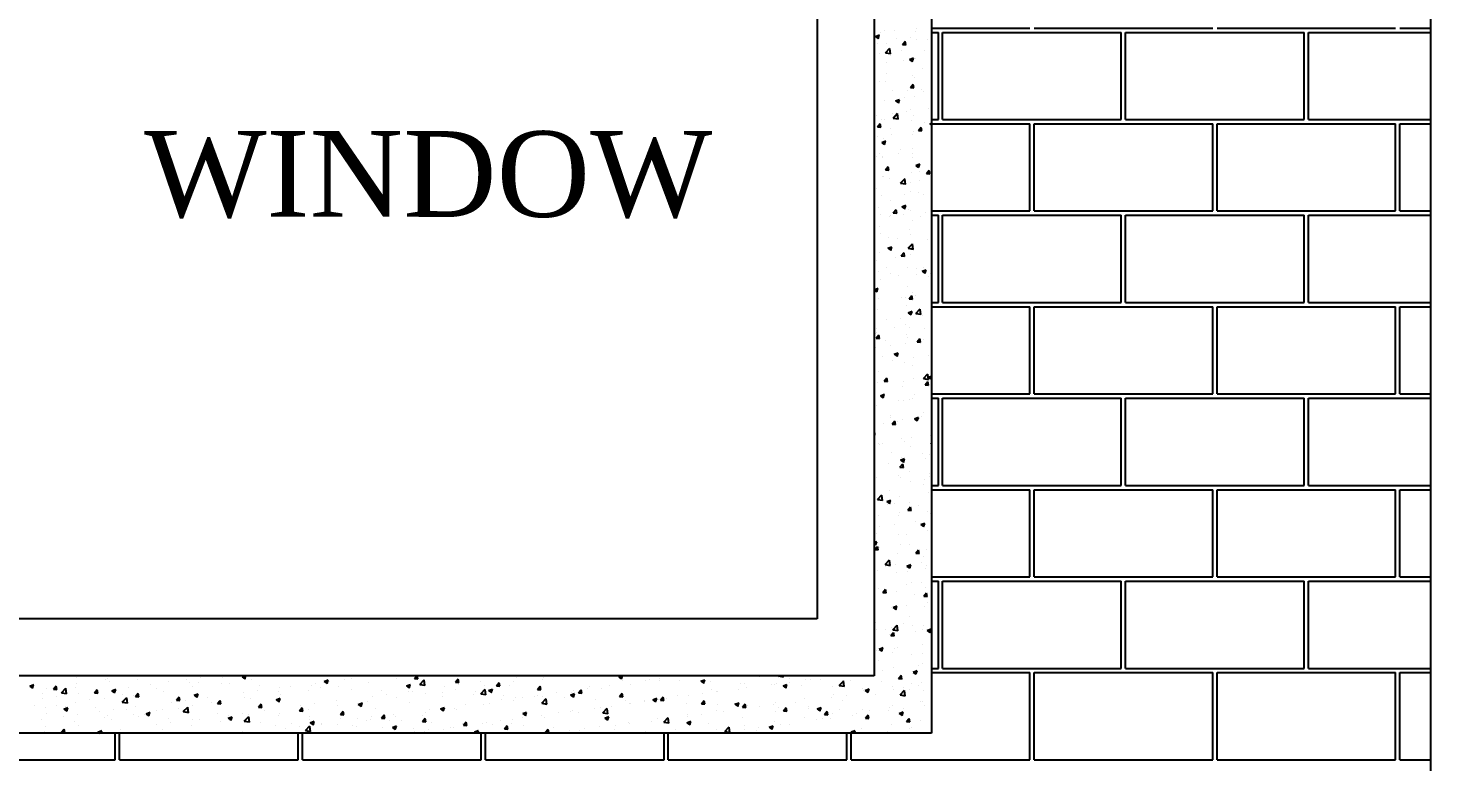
# Model space of a CAD drawing. Header units: metres. Extents: x 605 to 716, y 216 to 296.
# Drawn here: x 621.164 to 624.614, y 219.401 to 221.205 of the extents above; entities that cross this region are included whole.
import ezdxf

# ---------------------------------------------------------------- set-up
doc = ezdxf.new("R2010")
doc.units = ezdxf.units.M
doc.layers.add('1', color=1, linetype='Continuous')
doc.styles.add('ROMANTIC', font='romantic.ttf', dxfattribs={"width": 0.8})

# ---------------------------------------------------------------- blocks, each defined once
blk = doc.blocks.new('A$C1A3C141D')
at = {"color": 0}
for p, q in [((308.09, -365.14), (308.09, -129.52)), ((240.31, -173.11), (240.31, -298.39)), ((247.27, -173.11), (247.27, -305.35)), ((233.35, -180.07), (233.35, -291.43)), ((233.35, -291.43), (135.91, -291.43)), ((240.31, -298.39), (128.95, -298.39)), ((247.27, -305.35), (121.99, -305.35))]:
    blk.add_line(p, q, dxfattribs=at)
at = {"color": 2}
for p, q in [((240.44, -220.53), (240.93, -220.34)), ((241.07, -220.09), (241.07, -220.09)), ((241.58, -219.81), (241.58, -219.81)), ((242.82, -219.86), (242.82, -219.86)), ((245.29, -219.97), (245.29, -219.97)), ((245.45, -219.51), (245.45, -219.51)), ((240.44, -220.53), (240.79, -220.76)), ((240.66, -221.36), (240.66, -221.36)), ((240.78, -220.8), (240.92, -220.38)), ((241.67, -222.53), (242.21, -221.96)), ((241.85, -221.37), (241.85, -221.37)), ((242.29, -222.65), (242.21, -221.99)), ((243.04, -220.75), (243.04, -220.75)), ((243.76, -221.5), (244.1, -221.1)), ((243.76, -221.5), (244.18, -221.53)), ((244.17, -221.57), (244.09, -221.13)), ((244.72, -220.66), (244.72, -220.66)), ((245.43, -220.88), (245.43, -220.88)), ((246.76, -220.91), (246.76, -220.91)), ((240.99, -222.6), (240.99, -222.6)), ((241.67, -222.53), (242.29, -222.62)), ((241.77, -223.68), (241.77, -223.68)), ((242.33, -222.89), (242.33, -222.89)), ((243.62, -222.26), (243.62, -222.26)), ((243.91, -223.51), (243.91, -223.51)), ((244.6, -223.33), (245.08, -223.15)), ((244.6, -223.33), (244.94, -223.57)), ((244.94, -223.6), (245.08, -223.18)), ((245.34, -223.19), (245.34, -223.19)), ((246.39, -222.19), (246.39, -222.19)), ((241.79, -225), (241.79, -225)), ((244.99, -225.32), (244.99, -225.32)), ((246.19, -224.42), (246.19, -224.42)), ((240.93, -226.02), (240.93, -226.02)), ((241.69, -226), (241.69, -226)), ((242.55, -227.06), (242.55, -227.06)), ((244.36, -227.17), (244.36, -227.17)), ((244.73, -226.73), (245.06, -226.33)), ((244.73, -226.73), (245.14, -226.77)), ((245.14, -226.8), (245.06, -226.37)), ((245.26, -225.51), (245.26, -225.51)), ((246.1, -226.94), (246.1, -226.94)), ((241.6, -228.32), (241.6, -228.32)), ((242.9, -228.38), (243.39, -228.19)), ((242.9, -228.38), (243.25, -228.61)), ((243.24, -228.65), (243.38, -228.23)), ((244.02, -228), (244.02, -228)), ((245.17, -227.83), (245.17, -227.83)), ((246.27, -227.22), (246.27, -227.22)), ((240.64, -230.17), (240.64, -230.17)), ((242.52, -229.91), (242.52, -229.91)), ((242.6, -230.46), (243.14, -229.89)), ((242.6, -230.46), (243.21, -230.55)), ((243.21, -230.58), (243.13, -229.92)), ((244.27, -229.68), (244.27, -229.68)), ((244.7, -229.48), (244.7, -229.48)), ((245.09, -230.14), (245.09, -230.14)), ((246.9, -229.34), (246.9, -229.34)), ((240.7, -231.53), (241.04, -231.13)), ((240.7, -231.53), (241.12, -231.57)), ((241.11, -231.6), (241.03, -231.16)), ((241.17, -230.6), (241.17, -230.6)), ((241.52, -230.63), (241.52, -230.63)), ((242.31, -231.7), (242.31, -231.7)), ((244.88, -230.76), (244.88, -230.76)), ((245.07, -232.08), (245.07, -232.08)), ((245.69, -231.97), (246.03, -231.57)), ((245.69, -231.97), (246.11, -232)), ((246.1, -232.04), (246.02, -231.6)), ((246.37, -231), (246.37, -231)), ((247.06, -231.18), (247.27, -231.1)), ((247.06, -231.18), (247.27, -231.32)), ((240.69, -232.66), (240.69, -232.66)), ((241.21, -233.43), (241.7, -233.24)), ((241.21, -233.43), (241.56, -233.66)), ((241.43, -232.95), (241.43, -232.95)), ((241.55, -233.69), (241.69, -233.27)), ((242.44, -232.43), (242.44, -232.43)), ((245.01, -232.46), (245.01, -232.46)), ((240.6, -235.17), (240.6, -235.17)), ((240.91, -234.83), (240.91, -234.83)), ((241.28, -235.09), (241.28, -235.09)), ((241.35, -235.27), (241.35, -235.27)), ((243.24, -234.83), (243.24, -234.83)), ((243.53, -234.32), (243.53, -234.32)), ((244.92, -234.78), (244.92, -234.78)), ((244.97, -234.14), (244.97, -234.14)), ((245, -235.25), (245, -235.25)), ((247.24, -234.47), (247.24, -234.47)), ((241.67, -236.77), (242, -236.37)), ((241.67, -236.77), (242.08, -236.8)), ((242.08, -236.84), (242, -236.4)), ((244.84, -237.09), (244.84, -237.09)), ((245.36, -236.23), (245.85, -236.04)), ((245.36, -236.23), (245.71, -236.46)), ((245.7, -236.5), (245.84, -236.08)), ((245.81, -236.99), (245.81, -236.99)), ((246.66, -237.2), (247, -236.8)), ((246.66, -237.2), (247.08, -237.24)), ((247.07, -237.27), (246.99, -236.84)), ((240.62, -238.99), (240.62, -238.99)), ((241.26, -237.58), (241.26, -237.58)), ((241.41, -237.57), (241.41, -237.57)), ((242.14, -237.85), (242.14, -237.85)), ((243.52, -238.39), (244.06, -237.83)), ((243.52, -238.39), (244.14, -238.49)), ((244.13, -238.51), (244.05, -237.85)), ((244.68, -238.29), (244.68, -238.29)), ((245.86, -238.01), (245.86, -238.01)), ((241.18, -239.9), (241.18, -239.9)), ((242.29, -240.51), (242.29, -240.51)), ((243.97, -239.74), (243.97, -239.74)), ((244.75, -239.41), (244.75, -239.41)), ((245.72, -239.51), (245.72, -239.51)), ((246.35, -239.82), (246.35, -239.82)), ((240.79, -241.41), (240.79, -241.41)), ((241.09, -242.22), (241.09, -242.22)), ((242.14, -242.48), (242.14, -242.48)), ((242.26, -242.34), (242.26, -242.34)), ((242.63, -242), (242.97, -241.6)), ((242.63, -242), (243.05, -242.04)), ((243.04, -242.07), (242.96, -241.63)), ((243.67, -241.28), (244.16, -241.09)), ((243.67, -241.28), (244.02, -241.51)), ((243.89, -242.25), (243.89, -242.25)), ((244.01, -241.54), (244.15, -241.12)), ((244.5, -241.57), (244.5, -241.57)), ((244.67, -241.73), (244.67, -241.73)), ((245.97, -242.5), (245.97, -242.5)), ((246.52, -241.91), (246.52, -241.91)), ((240.89, -243.65), (240.89, -243.65)), ((244.58, -244.05), (244.58, -244.05)), ((244.95, -242.95), (244.95, -242.95)), ((240.31, -245.23), (240.31, -245.23)), ((241.01, -244.54), (241.01, -244.54)), ((242.05, -245), (242.05, -245)), ((243.12, -245.1), (243.12, -245.1)), ((244.44, -246.32), (244.98, -245.76)), ((244.69, -244.65), (244.69, -244.65)), ((245.05, -246.45), (244.98, -245.78)), ((246.83, -245.26), (246.83, -245.26)), ((240.92, -246.85), (240.92, -246.85)), ((241.98, -246.32), (242.46, -246.14)), ((241.98, -246.32), (242.32, -246.56)), ((242.32, -246.59), (242.46, -246.17)), ((242.86, -247.4), (242.86, -247.4)), ((243.6, -247.24), (243.93, -246.84)), ((243.6, -247.24), (244.01, -247.27)), ((244.01, -247.31), (243.93, -246.87)), ((244.44, -246.32), (245.06, -246.42)), ((244.5, -246.36), (244.5, -246.36)), ((244.66, -247.1), (244.66, -247.1)), ((247.26, -246.82), (247.26, -246.82)), ((240.6, -247.8), (240.6, -247.8)), ((240.84, -249.17), (240.84, -249.17)), ((241.76, -248.66), (241.76, -248.66)), ((242.27, -249.33), (242.27, -249.33)), ((244.41, -248.68), (244.41, -248.68)), ((245.48, -248.82), (245.48, -248.82)), ((246.13, -249.12), (246.62, -248.94)), ((246.13, -249.12), (246.48, -249.36)), ((246.33, -248.63), (246.33, -248.63)), ((246.47, -249.39), (246.61, -248.97)), ((247.17, -249.33), (247.17, -249.33)), ((241.03, -250.14), (241.03, -250.14)), ((243.23, -249.6), (243.23, -249.6)), ((244.33, -251), (244.33, -251)), ((245.42, -249.56), (245.42, -249.56)), ((246.95, -249.75), (246.95, -249.75)), ((240.31, -251.36), (240.77, -251.18)), ((240.31, -251.39), (240.63, -251.6)), ((240.38, -252.2), (240.38, -252.2)), ((240.62, -251.64), (240.76, -251.22)), ((240.75, -251.49), (240.75, -251.49)), ((240.87, -252.46), (240.87, -252.46)), ((243.59, -252.31), (243.59, -252.31)), ((244.09, -252.36), (244.09, -252.36)), ((244.56, -252.47), (244.9, -252.07)), ((244.56, -252.47), (244.98, -252.51)), ((244.97, -252.54), (244.89, -252.11)), ((244.93, -251.76), (244.93, -251.76)), ((245.34, -252.08), (245.34, -252.08)), ((240.67, -253.8), (240.67, -253.8)), ((244.24, -253.31), (244.24, -253.31)), ((244.44, -254.17), (244.92, -253.98)), ((244.44, -254.17), (244.78, -254.41)), ((244.78, -254.44), (244.92, -254.02)), ((245.36, -254.25), (245.91, -253.69)), ((245.36, -254.25), (245.98, -254.35)), ((245.98, -254.38), (245.9, -253.72)), ((246.14, -254.48), (246.14, -254.48)), ((240.59, -256.12), (240.59, -256.12)), ((241.76, -255.05), (241.76, -255.05)), ((242.74, -255.91), (242.74, -255.91)), ((243.5, -254.82), (243.5, -254.82)), ((244.16, -255.63), (244.16, -255.63)), ((244.64, -255.92), (244.64, -255.92)), ((246.45, -256.07), (246.45, -256.07)), ((240.49, -256.69), (240.49, -256.69)), ((240.54, -257.27), (240.87, -256.87)), ((240.54, -257.27), (240.95, -257.31)), ((240.58, -256.61), (240.58, -256.61)), ((240.95, -257.34), (240.87, -256.9)), ((241.67, -257.57), (241.67, -257.57)), ((244.21, -256.85), (244.21, -256.85)), ((244.31, -257.22), (244.31, -257.22)), ((245.53, -257.71), (245.87, -257.31)), ((245.53, -257.71), (245.95, -257.74)), ((245.94, -257.78), (245.86, -257.34)), ((246.31, -257.44), (246.31, -257.44)), ((240.5, -258.44), (240.5, -258.44)), ((241.35, -259.45), (241.35, -259.45)), ((242.25, -258.14), (242.25, -258.14)), ((242.74, -259.22), (243.23, -259.03)), ((242.74, -259.22), (243.09, -259.45)), ((243.08, -259.49), (243.23, -259.07)), ((244.07, -257.95), (244.07, -257.95)), ((245.07, -259.61), (245.07, -259.61)), ((246.87, -259.39), (246.87, -259.39)), ((240.42, -260.75), (240.42, -260.75)), ((240.85, -261.27), (240.85, -261.27)), ((242.48, -259.97), (242.48, -259.97)), ((243.99, -260.26), (243.99, -260.26)), ((244.91, -260.58), (244.91, -260.58)), ((240.65, -262.71), (240.65, -262.71)), ((241.5, -262.5), (241.84, -262.1)), ((241.5, -262.5), (241.92, -262.54)), ((241.91, -262.58), (241.83, -262.14)), ((243.91, -262.58), (243.91, -262.58)), ((245.04, -262.13), (245.04, -262.13)), ((246.29, -262.19), (246.83, -261.62)), ((246.29, -262.19), (246.91, -262.28)), ((246.5, -262.94), (246.83, -262.54)), ((246.5, -262.94), (246.91, -262.98)), ((246.79, -261.9), (246.79, -261.9)), ((246.9, -262.31), (246.82, -261.65)), ((246.91, -263.01), (246.83, -262.58)), ((246.9, -262.02), (247.27, -261.88)), ((246.9, -262.02), (247.24, -262.25)), ((247.24, -262.29), (247.27, -262.21)), ((240.33, -263.07), (240.33, -263.07)), ((241.05, -264.27), (241.54, -264.08)), ((241.05, -264.27), (241.4, -264.5)), ((241.39, -264.53), (241.53, -264.11)), ((241.47, -263.94), (241.47, -263.94)), ((243.71, -263.16), (243.71, -263.16)), ((244.62, -264.73), (244.62, -264.73)), ((244.95, -264.65), (244.95, -264.65)), ((245.18, -264.1), (245.18, -264.1)), ((240.56, -265.43), (240.56, -265.43)), ((243.21, -264.88), (243.21, -264.88)), ((243.82, -264.9), (243.82, -264.9)), ((246.29, -266.26), (246.29, -266.26)), ((241.38, -267.62), (241.38, -267.62)), ((242.23, -266.95), (242.23, -266.95)), ((242.33, -266.7), (242.33, -266.7)), ((242.47, -267.74), (242.81, -267.34)), ((242.47, -267.74), (242.89, -267.78)), ((242.88, -267.81), (242.8, -267.37)), ((243.12, -267.39), (243.12, -267.39)), ((243.74, -267.21), (243.74, -267.21)), ((245.2, -267.07), (245.69, -266.88)), ((245.2, -267.07), (245.55, -267.3)), ((245.55, -267.34), (245.69, -266.92)), ((245.76, -267.05), (245.76, -267.05)), ((246.04, -266.86), (246.04, -266.86)), ((247.25, -266.77), (247.25, -266.77)), ((240.31, -268.42), (240.32, -268.4)), ((240.31, -269.05), (240.4, -269.06)), ((240.39, -269.09), (240.32, -268.43)), ((243.65, -269.53), (243.65, -269.53)), ((243.93, -269.79), (243.93, -269.79)), ((244.89, -269.39), (244.89, -269.39)), ((247.17, -269.09), (247.17, -269.09)), ((240.83, -270.09), (240.83, -270.09)), ((240.97, -270.26), (240.97, -270.26)), ((241.29, -270.14), (241.29, -270.14)), ((242.44, -271.19), (242.44, -271.19)), ((244.69, -270.42), (244.69, -270.42)), ((246.16, -271.35), (246.16, -271.35)), ((247.08, -271.4), (247.08, -271.4)), ((247.21, -270.12), (247.27, -270.06)), ((247.21, -270.12), (247.27, -270.13)), ((242.1, -272.54), (242.1, -272.54)), ((243.44, -272.97), (243.77, -272.57)), ((243.44, -272.97), (243.85, -273.01)), ((243.51, -272.11), (244, -271.93)), ((243.51, -272.11), (243.86, -272.35)), ((243.57, -271.85), (243.57, -271.85)), ((243.85, -273.05), (243.77, -272.61)), ((243.85, -272.38), (243.99, -271.96)), ((246.49, -271.96), (246.49, -271.96)), ((240.54, -274.24), (240.54, -274.24)), ((243.3, -273.95), (243.3, -273.95)), ((243.48, -274.17), (243.48, -274.17)), ((244.6, -273.54), (244.6, -273.54)), ((244.66, -274.7), (244.66, -274.7)), ((246.4, -274.47), (246.4, -274.47)), ((247, -273.72), (247, -273.72)), ((247.02, -274.11), (247.02, -274.11)), ((240.7, -276.9), (241.25, -276.33)), ((241.32, -277.02), (241.24, -276.36)), ((242.21, -275.77), (242.21, -275.77)), ((243.4, -276.48), (243.4, -276.48)), ((246.27, -275.07), (246.27, -275.07)), ((246.91, -276.04), (246.91, -276.04)), ((240.7, -276.9), (241.32, -276.99)), ((241.82, -277.16), (242.31, -276.97)), ((241.82, -277.16), (242.16, -277.4)), ((241.95, -277.51), (241.95, -277.51)), ((242.16, -277.43), (242.3, -277.01)), ((242.83, -277.45), (242.83, -277.45)), ((244.4, -278.21), (244.74, -277.81)), ((244.4, -278.21), (244.82, -278.25)), ((244.57, -277.22), (244.57, -277.22)), ((244.81, -278.28), (244.73, -277.84)), ((244.87, -278.2), (244.87, -278.2)), ((245.66, -277.67), (245.66, -277.67)), ((246.83, -278.35), (246.83, -278.35)), ((247.21, -276.87), (247.21, -276.87)), ((240.81, -278.9), (240.81, -278.9)), ((242.74, -279.96), (242.74, -279.96)), ((243.31, -278.8), (243.31, -278.8)), ((243.42, -278.44), (243.42, -278.44)), ((245.38, -279.62), (245.38, -279.62)), ((245.97, -279.96), (246.46, -279.78)), ((245.97, -279.96), (246.32, -280.2)), ((246.31, -280.23), (246.45, -279.81)), ((247.13, -278.6), (247.13, -278.6)), ((240.56, -281.05), (240.56, -281.05)), ((241, -280.19), (241, -280.19)), ((243.23, -281.12), (243.23, -281.12)), ((244.28, -281.2), (244.28, -281.2)), ((246.74, -280.67), (246.74, -280.67)), ((240.31, -282.14), (240.61, -282.02)), ((240.31, -282.33), (240.47, -282.44)), ((240.37, -283.01), (240.71, -282.61)), ((240.37, -283.01), (240.79, -283.04)), ((240.46, -282.48), (240.61, -282.06)), ((240.52, -283.05), (240.52, -283.05)), ((240.78, -283.08), (240.7, -282.64)), ((240.91, -282.71), (240.91, -282.71)), ((243.14, -283.43), (243.14, -283.43)), ((243.55, -282.36), (243.55, -282.36)), ((244.58, -282.36), (244.58, -282.36)), ((245.37, -283.45), (245.7, -283.05)), ((245.37, -283.45), (245.78, -283.48)), ((245.78, -283.52), (245.7, -283.08)), ((246.66, -282.99), (246.66, -282.99)), ((241.63, -284.83), (242.17, -284.26)), ((241.63, -284.83), (242.25, -284.92)), ((241.72, -285.11), (241.72, -285.11)), ((242.24, -284.95), (242.16, -284.29)), ((242.19, -284.58), (242.19, -284.58)), ((242.92, -284.76), (242.92, -284.76)), ((244.28, -285.01), (244.77, -284.82)), ((244.28, -285.01), (244.63, -285.24)), ((244.62, -285.28), (244.76, -284.86)), ((246.11, -284.53), (246.11, -284.53)), ((246.25, -283.88), (246.25, -283.88)), ((246.64, -284.92), (246.64, -284.92)), ((240.68, -285.54), (240.68, -285.54)), ((243.06, -285.75), (243.06, -285.75)), ((244.39, -285.7), (244.39, -285.7)), ((246.57, -285.3), (246.57, -285.3)), ((240.79, -287.71), (240.79, -287.71)), ((241.34, -288.24), (241.68, -287.84)), ((241.34, -288.24), (241.76, -288.28)), ((241.54, -288.3), (241.54, -288.3)), ((241.75, -288.31), (241.67, -287.88)), ((242.97, -288.07), (242.97, -288.07)), ((244.28, -287.27), (244.28, -287.27)), ((244.85, -287.02), (244.85, -287.02)), ((245.25, -288.46), (245.25, -288.46)), ((246.02, -287.04), (246.02, -287.04)), ((246.33, -288.68), (246.67, -288.28)), ((246.49, -287.62), (246.49, -287.62)), ((246.74, -288.75), (246.66, -288.31)), ((242.45, -290.02), (242.45, -290.02)), ((242.59, -290.06), (243.07, -289.87)), ((242.59, -290.06), (242.93, -290.29)), ((242.93, -290.33), (243.07, -289.91)), ((244.19, -289.79), (244.19, -289.79)), ((246.33, -288.68), (246.75, -288.72)), ((246.4, -289.94), (246.4, -289.94)), ((246.83, -289.44), (246.83, -289.44)), ((240.5, -291.87), (240.5, -291.87)), ((242.89, -290.38), (242.89, -290.38)), ((243.9, -292.01), (243.9, -292.01)), ((244.56, -291.17), (244.56, -291.17)), ((240.62, -292.76), (240.62, -292.76)), ((241.65, -292.79), (241.65, -292.79)), ((242.17, -293.39), (242.17, -293.39)), ((242.31, -293.48), (242.64, -293.08)), ((242.31, -293.48), (242.72, -293.52)), ((242.36, -292.53), (242.36, -292.53)), ((242.55, -292.76), (243.09, -292.2)), ((242.55, -292.76), (243.17, -292.86)), ((242.72, -293.55), (242.64, -293.11)), ((242.8, -292.7), (242.8, -292.7)), ((243.16, -292.88), (243.09, -292.22)), ((245, -292.19), (245, -292.19)), ((245.37, -292.95), (245.37, -292.95)), ((246.23, -292.7), (246.23, -292.7)), ((246.32, -292.25), (246.32, -292.25)), ((246.74, -292.86), (247.23, -292.67)), ((246.74, -292.86), (247.09, -293.09)), ((247.08, -293.13), (247.22, -292.71)), ((240.53, -295.28), (240.53, -295.28)), ((240.89, -295.11), (241.38, -294.92)), ((240.89, -295.11), (241.24, -295.34)), ((241.23, -295.37), (241.37, -294.95)), ((242.72, -295.02), (242.72, -295.02)), ((243.17, -294.93), (243.17, -294.93)), ((246.24, -294.57), (246.24, -294.57)), ((240.77, -296.53), (240.77, -296.53)), ((242.51, -295.55), (242.51, -295.55)), ((244.82, -295.83), (244.82, -295.83)), ((245.73, -297.1), (245.73, -297.1)), ((246.15, -296.89), (246.15, -296.89)), ((246.23, -295.71), (246.23, -295.71)), ((139.46, -298.41), (139.46, -298.41)), ((143.18, -298.56), (143.18, -298.56)), ((146.72, -298.87), (146.72, -298.87)), ((146.89, -298.72), (146.89, -298.72)), ((150.24, -298.42), (150.24, -298.42)), ((150.61, -298.88), (150.61, -298.88)), ((156.54, -298.82), (156.54, -298.82)), ((158.29, -298.59), (158.29, -298.59)), ((161.01, -298.52), (161.01, -298.52)), ((163.33, -298.5), (163.61, -298.39)), ((163.33, -298.5), (163.68, -298.73)), ((163.67, -298.76), (163.8, -298.39)), ((164.47, -298.76), (164.47, -298.76)), ((173.34, -299.05), (173.82, -298.87)), ((173.68, -299.32), (173.82, -298.9)), ((175.84, -298.86), (175.84, -298.86)), ((176.64, -298.68), (176.64, -298.68)), ((182.18, -298.68), (182.18, -298.68)), ((184.33, -298.71), (184.6, -298.39)), ((184.33, -298.71), (184.75, -298.74)), ((184.74, -298.78), (184.67, -298.39)), ((184.97, -299.41), (185.51, -298.84)), ((185.58, -299.53), (185.51, -298.87)), ((189.32, -299.14), (189.66, -298.75)), ((189.73, -299.22), (189.65, -298.78)), ((196.75, -298.54), (196.75, -298.54)), ((199.91, -298.83), (199.91, -298.83)), ((199.99, -298.53), (199.99, -298.53)), ((205.47, -298.47), (205.47, -298.47)), ((209.19, -298.48), (209.42, -298.39)), ((209.19, -298.48), (209.54, -298.71)), ((209.19, -298.63), (209.19, -298.63)), ((209.53, -298.75), (209.65, -298.39)), ((212.9, -298.79), (212.9, -298.79)), ((214.21, -298.74), (214.21, -298.74)), ((216.85, -298.4), (216.85, -298.4)), ((217.74, -298.42), (217.74, -298.42)), ((219.19, -299.04), (219.68, -298.85)), ((219.53, -299.31), (219.68, -298.88)), ((226.3, -298.48), (226.3, -298.48)), ((228.59, -298.62), (228.59, -298.62)), ((228.63, -298.39), (229.24, -298.48)), ((229.23, -298.51), (229.22, -298.39)), ((230.01, -298.64), (230.01, -298.64)), ((231.93, -298.79), (231.93, -298.79)), ((232.56, -298.83), (232.56, -298.83)), ((233.73, -298.79), (233.73, -298.79)), ((241.34, -297.68), (241.34, -297.68)), ((242.64, -297.33), (242.64, -297.33)), ((243.27, -298.71), (243.61, -298.31)), ((243.27, -298.71), (243.69, -298.75)), ((243.68, -298.78), (243.6, -298.35)), ((245.05, -297.91), (245.53, -297.72)), ((245.05, -297.91), (245.39, -298.14)), ((245.39, -298.18), (245.53, -297.75)), ((137.48, -299.63), (137.97, -299.44)), ((137.48, -299.63), (137.83, -299.86)), ((137.82, -299.89), (137.96, -299.47)), ((139.05, -300.47), (139.05, -300.47)), ((139.54, -299.88), (139.54, -299.88)), ((140.37, -300.01), (140.71, -299.61)), ((140.37, -300.01), (140.79, -300.05)), ((140.78, -300.08), (140.7, -299.65)), ((141.33, -300.43), (141.87, -299.86)), ((141.33, -300.43), (141.95, -300.52)), ((141.94, -300.55), (141.86, -299.89)), ((143.11, -299.77), (143.11, -299.77)), ((143.15, -299.36), (143.15, -299.36)), ((143.37, -300.56), (143.37, -300.56)), ((145.36, -300.45), (145.7, -300.05)), ((145.36, -300.45), (145.78, -300.49)), ((145.77, -300.52), (145.69, -300.08)), ((147.16, -299.08), (147.16, -299.08)), ((147.48, -300.18), (147.97, -300)), ((147.48, -300.18), (147.83, -300.42)), ((147.77, -299.98), (147.77, -299.98)), ((147.82, -300.45), (147.97, -300.03)), ((148.83, -300.61), (148.83, -300.61)), ((149.51, -299.75), (149.51, -299.75)), ((150.35, -300.89), (150.69, -300.49)), ((150.76, -300.96), (150.68, -300.52)), ((152.15, -299.4), (152.15, -299.4)), ((152.89, -299.91), (152.89, -299.91)), ((153.77, -300.22), (153.77, -300.22)), ((154.32, -299.03), (154.32, -299.03)), ((156.95, -299.21), (156.95, -299.21)), ((157.34, -299.73), (157.34, -299.73)), ((157.49, -300.74), (157.97, -300.55)), ((157.83, -301.01), (157.97, -300.59)), ((158.04, -299.19), (158.04, -299.19)), ((160.86, -299.28), (160.86, -299.28)), ((161.75, -299.35), (161.75, -299.35)), ((163.49, -300.41), (163.49, -300.41)), ((165.23, -300.18), (165.23, -300.18)), ((165.47, -299.5), (165.47, -299.5)), ((167.73, -300.25), (167.73, -300.25)), ((167.86, -299.84), (167.86, -299.84)), ((167.96, -300.59), (167.96, -300.59)), ((169.18, -299.66), (169.18, -299.66)), ((171.48, -300.14), (171.48, -300.14)), ((171.78, -299.56), (171.78, -299.56)), ((172.26, -299.26), (172.26, -299.26)), ((172.9, -299.82), (172.9, -299.82)), ((173.34, -299.05), (173.68, -299.29)), ((174, -299.03), (174, -299.03)), ((175.09, -299.62), (175.09, -299.62)), ((176.61, -299.98), (176.61, -299.98)), ((178.67, -299.13), (178.67, -299.13)), ((180.33, -300.13), (180.33, -300.13)), ((180.95, -300.62), (180.95, -300.62)), ((183.34, -299.61), (183.83, -299.42)), ((183.34, -299.61), (183.69, -299.84)), ((183.58, -300.27), (183.58, -300.27)), ((183.68, -299.88), (183.82, -299.46)), ((184.04, -300.29), (184.04, -300.29)), ((184.97, -299.41), (185.59, -299.5)), ((185.71, -300.48), (185.71, -300.48)), ((187.76, -300.45), (187.76, -300.45)), ((187.98, -299.69), (187.98, -299.69)), ((189.29, -299.99), (189.29, -299.99)), ((189.32, -299.14), (189.74, -299.18)), ((189.72, -299.46), (189.72, -299.46)), ((191.48, -300.6), (191.48, -300.6)), ((191.79, -300.23), (191.79, -300.23)), ((192.36, -299.12), (192.36, -299.12)), ((192.4, -300.56), (192.94, -300)), ((192.4, -300.56), (193.02, -300.66)), ((192.8, -299.54), (192.8, -299.54)), ((193.01, -300.68), (192.94, -300.02)), ((193.34, -300.17), (193.83, -299.98)), ((193.34, -300.17), (193.69, -300.4)), ((193.68, -300.43), (193.82, -300.01)), ((194.32, -299.58), (194.65, -299.18)), ((194.32, -299.58), (194.73, -299.62)), ((194.73, -299.65), (194.65, -299.22)), ((195.85, -299.53), (195.85, -299.53)), ((196.42, -299.02), (196.42, -299.02)), ((199.31, -300.02), (199.64, -299.62)), ((199.31, -300.02), (199.72, -300.05)), ((199.72, -300.09), (199.64, -299.65)), ((201.58, -300.36), (201.58, -300.36)), ((203.34, -300.72), (203.83, -300.54)), ((203.42, -300.4), (203.42, -300.4)), ((203.68, -300.99), (203.83, -300.57)), ((203.69, -300.13), (203.69, -300.13)), ((204.3, -300.46), (204.64, -300.06)), ((204.3, -300.46), (204.72, -300.49)), ((204.71, -300.53), (204.63, -300.09)), ((205.44, -299.9), (205.44, -299.9)), ((205.64, -299.66), (205.64, -299.66)), ((207.04, -299.88), (207.04, -299.88)), ((208.07, -299.55), (208.07, -299.55)), ((209.29, -300.89), (209.63, -300.49)), ((209.7, -300.96), (209.62, -300.53)), ((209.7, -298.97), (209.7, -298.97)), ((210.61, -299.39), (210.61, -299.39)), ((212.47, -298.97), (212.47, -298.97)), ((214.12, -298.94), (214.12, -298.94)), ((216.62, -298.94), (216.62, -298.94)), ((219.19, -299.04), (219.54, -299.27)), ((219.41, -300.56), (219.41, -300.56)), ((220.33, -299.1), (220.33, -299.1)), ((220.47, -300.01), (220.47, -300.01)), ((221.15, -300.33), (221.15, -300.33)), ((221.23, -300.25), (221.23, -300.25)), ((223.79, -299.99), (223.79, -299.99)), ((224.05, -299.26), (224.05, -299.26)), ((224.53, -299.31), (224.53, -299.31)), ((224.74, -299.8), (224.74, -299.8)), ((227.77, -299.41), (227.77, -299.41)), ((228.18, -299.41), (228.18, -299.41)), ((228.36, -299.28), (228.36, -299.28)), ((229.2, -299.59), (229.68, -299.41)), ((229.2, -299.59), (229.54, -299.83)), ((229.54, -299.86), (229.68, -299.44)), ((229.93, -299.18), (229.93, -299.18)), ((231.48, -299.57), (231.48, -299.57)), ((235.2, -299.73), (235.2, -299.73)), ((236.04, -299.54), (236.59, -298.98)), ((236.04, -299.54), (236.66, -299.64)), ((236.66, -299.66), (236.58, -299)), ((237.44, -298.95), (237.44, -298.95)), ((238.91, -299.88), (238.91, -299.88)), ((238.98, -300.14), (238.98, -300.14)), ((239.2, -300.15), (239.69, -299.97)), ((239.2, -300.15), (239.54, -300.39)), ((239.51, -300.42), (239.51, -300.42)), ((239.54, -300.42), (239.68, -300)), ((241.16, -299.11), (241.16, -299.11)), ((242.55, -299.65), (242.55, -299.65)), ((242.63, -300.04), (242.63, -300.04)), ((243.47, -300.69), (244.01, -300.13)), ((243.9, -299.84), (243.9, -299.84)), ((244.09, -300.82), (244.01, -300.15)), ((244.54, -299.98), (244.54, -299.98)), ((244.87, -299.26), (244.87, -299.26)), ((245.64, -299.61), (245.64, -299.61)), ((246.07, -299.21), (246.07, -299.21)), ((246.34, -300.2), (246.34, -300.2)), ((138.1, -301.96), (138.1, -301.96)), ((139, -301.13), (139, -301.13)), ((139.45, -302.2), (139.45, -302.2)), ((140.71, -302), (140.71, -302)), ((140.74, -300.9), (140.74, -300.9)), ((141.64, -302.43), (142.12, -302.24)), ((141.82, -302.12), (141.82, -302.12)), ((141.98, -302.69), (142.12, -302.27)), ((143.07, -301.67), (143.07, -301.67)), ((144.77, -301.3), (144.77, -301.3)), ((145.54, -302.28), (145.54, -302.28)), ((146.64, -301.18), (146.64, -301.18)), ((148.75, -301.58), (149.3, -301.02)), ((148.75, -301.58), (149.37, -301.68)), ((149.37, -301.7), (149.29, -301.04)), ((150.15, -300.74), (150.15, -300.74)), ((150.32, -302.15), (150.32, -302.15)), ((150.35, -300.89), (150.77, -300.92)), ((154.71, -301.57), (154.71, -301.57)), ((155.35, -301.32), (155.68, -300.92)), ((155.35, -301.32), (155.76, -301.36)), ((155.76, -301.39), (155.68, -300.96)), ((156.18, -302.73), (156.72, -302.17)), ((156.45, -301.34), (156.45, -301.34)), ((156.8, -302.86), (156.72, -302.19)), ((157.26, -302.04), (157.26, -302.04)), ((157.49, -300.74), (157.83, -300.97)), ((159.09, -300.99), (159.09, -300.99)), ((159.61, -301.65), (159.61, -301.65)), ((160.34, -301.76), (160.67, -301.36)), ((160.34, -301.76), (160.75, -301.8)), ((160.75, -301.83), (160.67, -301.39)), ((160.77, -301.6), (160.77, -301.6)), ((163.67, -300.95), (163.67, -300.95)), ((164.39, -301.08), (164.39, -301.08)), ((165.33, -302.2), (165.67, -301.8)), ((165.33, -302.2), (165.75, -302.23)), ((165.74, -302.27), (165.66, -301.83)), ((167.49, -301.3), (167.98, -301.11)), ((167.49, -301.3), (167.84, -301.53)), ((167.83, -301.56), (167.97, -301.14)), ((170.32, -302.63), (170.66, -302.23)), ((170.43, -302), (170.43, -302)), ((170.73, -302.7), (170.65, -302.27)), ((172.17, -301.77), (172.17, -301.77)), ((174.81, -301.43), (174.81, -301.43)), ((175.01, -301.94), (175.01, -301.94)), ((177.49, -301.85), (177.98, -301.67)), ((177.49, -301.85), (177.84, -302.09)), ((177.83, -302.12), (177.97, -301.7)), ((178.58, -301.45), (178.58, -301.45)), ((179.2, -300.85), (179.2, -300.85)), ((179.61, -302.32), (179.61, -302.32)), ((182.1, -301), (182.1, -301)), ((183.67, -301.62), (183.67, -301.62)), ((187.49, -302.41), (187.98, -302.22)), ((187.73, -300.92), (187.73, -300.92)), ((187.83, -302.68), (187.98, -302.26)), ((187.89, -302.21), (187.89, -302.21)), ((189.2, -302.3), (189.2, -302.3)), ((190.52, -301.86), (190.52, -301.86)), ((192.72, -301.86), (192.72, -301.86)), ((193.46, -301.76), (193.46, -301.76)), ((194.92, -301.28), (194.92, -301.28)), ((195.19, -300.76), (195.19, -300.76)), ((196.33, -301.34), (196.33, -301.34)), ((196.66, -301.05), (196.66, -301.05)), ((197.52, -301.06), (197.52, -301.06)), ((198.91, -300.92), (198.91, -300.92)), ((199.3, -300.71), (199.3, -300.71)), ((199.83, -301.71), (200.37, -301.15)), ((199.83, -301.71), (200.45, -301.81)), ((199.9, -300.85), (199.9, -300.85)), ((200.44, -301.84), (200.36, -301.17)), ((202.62, -301.07), (202.62, -301.07)), ((203.34, -300.72), (203.69, -300.96)), ((206.24, -302.3), (206.24, -302.3)), ((206.34, -301.23), (206.34, -301.23)), ((206.95, -302.2), (206.95, -302.2)), ((207.26, -302.86), (207.8, -302.3)), ((207.87, -302.99), (207.79, -302.33)), ((208.29, -302.1), (208.29, -302.1)), ((209.29, -300.89), (209.71, -300.93)), ((210.05, -301.39), (210.05, -301.39)), ((210.52, -301.71), (210.52, -301.71)), ((210.64, -301.72), (210.64, -301.72)), ((212.35, -301.4), (212.35, -301.4)), ((212.38, -301.49), (212.38, -301.49)), ((213.35, -301.28), (213.83, -301.1)), ((213.35, -301.28), (213.69, -301.52)), ((213.69, -301.55), (213.83, -301.13)), ((213.77, -301.54), (213.77, -301.54)), ((214.04, -301.26), (214.04, -301.26)), ((214.29, -301.33), (214.62, -300.93)), ((214.29, -301.33), (214.7, -301.37)), ((214.7, -301.4), (214.61, -300.96)), ((215.01, -301.14), (215.01, -301.14)), ((216.41, -300.71), (216.41, -300.71)), ((217.48, -301.7), (217.48, -301.7)), ((217.65, -300.74), (217.65, -300.74)), ((219.28, -301.77), (219.61, -301.37)), ((219.28, -301.77), (219.69, -301.8)), ((219.69, -301.84), (219.61, -301.4)), ((221.2, -301.86), (221.2, -301.86)), ((223.35, -301.84), (223.84, -301.65)), ((223.35, -301.84), (223.69, -302.07)), ((223.69, -302.11), (223.83, -301.69)), ((224.27, -302.2), (224.6, -301.8)), ((224.27, -302.2), (224.69, -302.24)), ((224.68, -302.27), (224.6, -301.84)), ((224.66, -302.12), (224.66, -302.12)), ((224.91, -302.02), (224.91, -302.02)), ((226.35, -302.15), (226.35, -302.15)), ((228.1, -301.92), (228.1, -301.92)), ((228.27, -301.6), (228.27, -301.6)), ((228.63, -302.17), (228.63, -302.17)), ((229.26, -302.64), (229.6, -302.24)), ((229.67, -302.71), (229.59, -302.27)), ((230.73, -301.58), (230.73, -301.58)), ((231.85, -301.11), (231.85, -301.11)), ((232.34, -302.33), (232.34, -302.33)), ((232.36, -302.07), (232.36, -302.07)), ((233.35, -302.4), (233.84, -302.21)), ((233.69, -302.66), (233.83, -302.24)), ((235.13, -301), (235.13, -301)), ((235.36, -300.66), (235.36, -300.66)), ((236.42, -301.38), (236.42, -301.38)), ((236.87, -300.77), (236.87, -300.77)), ((240.48, -300.68), (240.48, -300.68)), ((242.15, -302.21), (242.15, -302.21)), ((242.47, -301.97), (242.47, -301.97)), ((243.47, -300.69), (244.09, -300.79)), ((245.98, -301.52), (245.98, -301.52)), ((246.2, -301.51), (246.2, -301.51)), ((246.45, -302.01), (246.45, -302.01)), ((138.91, -303.65), (138.91, -303.65)), ((139.57, -302.9), (139.57, -302.9)), ((141.54, -303.3), (141.54, -303.3)), ((141.64, -302.43), (141.98, -302.66)), ((142.98, -303.99), (142.98, -303.99)), ((143.29, -303.05), (143.29, -303.05)), ((145.94, -302.72), (145.94, -302.72)), ((146.55, -303.5), (146.55, -303.5)), ((147, -303.21), (147, -303.21)), ((147.43, -303.74), (147.43, -303.74)), ((147.68, -302.49), (147.68, -302.49)), ((149.25, -302.43), (149.25, -302.43)), ((150.07, -303.05), (150.07, -303.05)), ((150.72, -303.37), (150.72, -303.37)), ((151.49, -303.04), (151.49, -303.04)), ((151.64, -302.98), (152.13, -302.8)), ((151.64, -302.98), (151.99, -303.22)), ((151.98, -303.25), (152.12, -302.83)), ((152.97, -302.59), (152.97, -302.59)), ((153.69, -302.53), (153.69, -302.53)), ((154.43, -303.52), (154.43, -303.52)), ((155.55, -302.34), (155.55, -302.34)), ((156.18, -302.73), (156.8, -302.83)), ((156.68, -302.75), (156.68, -302.75)), ((157.26, -303.74), (157.26, -303.74)), ((158.15, -303.68), (158.15, -303.68)), ((160.4, -302.9), (160.4, -302.9)), ((160.69, -303.91), (160.69, -303.91)), ((161.64, -303.54), (162.13, -303.35)), ((161.64, -303.54), (161.99, -303.78)), ((161.66, -303.16), (161.66, -303.16)), ((161.86, -303.84), (161.86, -303.84)), ((161.98, -303.81), (162.12, -303.39)), ((163.4, -302.93), (163.4, -302.93)), ((163.61, -303.88), (164.15, -303.32)), ((163.61, -303.88), (164.23, -303.98)), ((164.11, -303.06), (164.11, -303.06)), ((164.22, -304.01), (164.15, -303.35)), ((164.3, -303.39), (164.3, -303.39)), ((165.58, -304), (165.58, -304)), ((166.03, -302.58), (166.03, -302.58)), ((167.83, -303.22), (167.83, -303.22)), ((167.88, -302.9), (167.88, -302.9)), ((170.32, -302.63), (170.74, -302.67)), ((171.39, -302.46), (171.39, -302.46)), ((171.5, -303.71), (171.5, -303.71)), ((171.54, -303.37), (171.54, -303.37)), ((171.64, -304.1), (172.13, -303.91)), ((171.98, -304.37), (172.12, -303.95)), ((175.26, -303.53), (175.26, -303.53)), ((175.31, -303.07), (175.65, -302.67)), ((175.31, -303.07), (175.73, -303.11)), ((175.56, -303.01), (175.56, -303.01)), ((175.72, -303.14), (175.64, -302.7)), ((177.37, -303.59), (177.37, -303.59)), ((178.5, -303.76), (178.5, -303.76)), ((178.97, -303.69), (178.97, -303.69)), ((179.11, -303.36), (179.11, -303.36)), ((180.31, -303.51), (180.64, -303.11)), ((180.31, -303.51), (180.72, -303.54)), ((180.72, -303.58), (180.64, -303.14)), ((181.28, -303.85), (181.28, -303.85)), ((181.75, -303.02), (181.75, -303.02)), ((182.01, -303.32), (182.01, -303.32)), ((182.69, -303.85), (182.69, -303.85)), ((185.3, -303.94), (185.63, -303.54)), ((185.3, -303.94), (185.71, -303.98)), ((185.34, -303.15), (185.34, -303.15)), ((185.63, -302.79), (185.63, -302.79)), ((185.71, -304.01), (185.63, -303.58)), ((186.15, -302.44), (186.15, -302.44)), ((186.4, -304), (186.4, -304)), ((187.49, -302.41), (187.84, -302.65)), ((189.4, -302.45), (189.4, -302.45)), ((190.29, -304.38), (190.63, -303.98)), ((190.7, -304.45), (190.62, -304.01)), ((193.09, -304.03), (193.09, -304.03)), ((194.83, -303.8), (194.83, -303.8)), ((196.25, -303.65), (196.25, -303.65)), ((197.47, -303.45), (197.47, -303.45)), ((197.5, -302.97), (197.98, -302.78)), ((197.5, -302.97), (197.84, -303.2)), ((197.84, -303.24), (197.98, -302.82)), ((199.82, -303.16), (199.82, -303.16)), ((200.18, -303.49), (200.18, -303.49)), ((201.86, -302.87), (201.86, -302.87)), ((203.34, -302.72), (203.34, -302.72)), ((203.61, -302.64), (203.61, -302.64)), ((204.24, -302.8), (204.24, -302.8)), ((207.26, -302.86), (207.87, -302.96)), ((207.5, -303.53), (207.99, -303.34)), ((207.5, -303.53), (207.84, -303.76)), ((207.84, -303.79), (207.98, -303.37)), ((210.44, -304.02), (210.44, -304.02)), ((213.18, -303.89), (213.18, -303.89)), ((213.95, -303.58), (213.95, -303.58)), ((214.68, -304.02), (215.23, -303.45)), ((214.68, -304.02), (215.3, -304.11)), ((215.3, -304.14), (215.22, -303.48)), ((217.5, -304.08), (217.99, -303.9)), ((217.57, -303.06), (217.57, -303.06)), ((217.58, -303.31), (217.58, -303.31)), ((217.84, -304.35), (217.98, -303.93)), ((219.32, -303.08), (219.32, -303.08)), ((221.14, -302.57), (221.14, -302.57)), ((221.96, -302.73), (221.96, -302.73)), ((224.24, -303.47), (224.24, -303.47)), ((228.19, -303.92), (228.19, -303.92)), ((228.3, -302.77), (228.3, -302.77)), ((229.26, -302.64), (229.68, -302.68)), ((231.76, -303.43), (231.76, -303.43)), ((233.3, -303.74), (233.3, -303.74)), ((233.35, -302.4), (233.7, -302.63)), ((234.03, -303.6), (234.03, -303.6)), ((234.25, -303.08), (234.59, -302.68)), ((234.25, -303.08), (234.67, -303.11)), ((234.66, -303.15), (234.58, -302.71)), ((235.04, -303.51), (235.04, -303.51)), ((235.28, -302.98), (235.28, -302.98)), ((236.06, -302.49), (236.06, -302.49)), ((237.67, -303.17), (237.67, -303.17)), ((238.09, -302.9), (238.09, -302.9)), ((238.89, -302.46), (238.89, -302.46)), ((239.25, -303.51), (239.58, -303.11)), ((239.25, -303.51), (239.66, -303.55)), ((239.66, -303.58), (239.58, -303.15)), ((239.77, -302.64), (239.77, -302.64)), ((242.07, -302.59), (242.07, -302.59)), ((243.35, -302.95), (243.84, -302.77)), ((243.35, -302.95), (243.7, -303.19)), ((243.49, -302.8), (243.49, -302.8)), ((243.69, -303.22), (243.83, -302.8)), ((243.81, -302.36), (243.81, -302.36)), ((244.24, -303.95), (244.57, -303.55)), ((244.24, -303.95), (244.65, -303.99)), ((244.65, -304.02), (244.57, -303.58)), ((245.9, -303.84), (245.9, -303.84)), ((247.21, -302.96), (247.21, -302.96)), ((139.31, -305.13), (139.31, -305.13)), ((139.37, -304.51), (139.37, -304.51)), ((141.34, -305.25), (141.67, -304.85)), ((141.34, -305.25), (141.75, -305.28)), ((141.75, -305.32), (141.67, -304.88)), ((143.37, -304.43), (143.37, -304.43)), ((145.79, -305.23), (146.28, -305.04)), ((145.79, -305.23), (145.97, -305.35)), ((145.85, -305.24), (145.85, -305.24)), ((146.18, -305.35), (146.27, -305.08)), ((146.61, -305.35), (146.66, -305.28)), ((146.66, -305.35), (146.66, -305.32)), ((148.49, -304.89), (148.49, -304.89)), ((152.88, -304.31), (152.88, -304.31)), ((153.6, -304.85), (153.6, -304.85)), ((154.62, -304.08), (154.62, -304.08)), ((157.17, -304.36), (157.17, -304.36)), ((163.38, -305.1), (163.38, -305.1)), ((164.2, -305.33), (164.2, -305.33)), ((167.44, -304.41), (167.44, -304.41)), ((167.79, -305.22), (167.79, -305.22)), ((168.6, -304.75), (168.6, -304.75)), ((169.3, -304.15), (169.3, -304.15)), ((170.34, -304.52), (170.34, -304.52)), ((171.04, -305.04), (171.58, -304.47)), ((171.04, -305.04), (171.66, -305.13)), ((171.31, -304.77), (171.31, -304.77)), ((171.65, -305.16), (171.57, -304.5)), ((171.64, -304.1), (171.99, -304.33)), ((172.98, -304.17), (172.98, -304.17)), ((173.01, -304.31), (173.01, -304.31)), ((173.16, -305.24), (173.16, -305.24)), ((174.92, -304.25), (174.92, -304.25)), ((176.73, -304.47), (176.73, -304.47)), ((177.22, -304.54), (177.22, -304.54)), ((180.44, -304.62), (180.44, -304.62)), ((181.65, -304.66), (182.13, -304.47)), ((181.65, -304.66), (181.99, -304.89)), ((181.99, -304.92), (182.13, -304.5)), ((184.16, -304.78), (184.16, -304.78)), ((184.32, -305.18), (184.32, -305.18)), ((185.54, -305.11), (185.54, -305.11)), ((186.06, -304.95), (186.06, -304.95)), ((187.87, -304.94), (187.87, -304.94)), ((188.69, -304.61), (188.69, -304.61)), ((189.12, -304.62), (189.12, -304.62)), ((190.12, -304.16), (190.12, -304.16)), ((190.29, -304.38), (190.71, -304.42)), ((191.59, -305.09), (191.59, -305.09)), ((191.65, -305.21), (192.14, -305.03)), ((191.65, -305.21), (191.85, -305.35)), ((192.03, -305.35), (192.13, -305.06)), ((192.06, -304.89), (192.06, -304.89)), ((192.63, -304.18), (192.63, -304.18)), ((193.84, -304.32), (193.84, -304.32)), ((195.28, -304.82), (195.62, -304.42)), ((195.28, -304.82), (195.7, -304.85)), ((195.3, -305.25), (195.3, -305.25)), ((195.69, -304.89), (195.61, -304.45)), ((196.12, -304.19), (196.12, -304.19)), ((197.55, -304.47), (197.55, -304.47)), ((200.27, -305.25), (200.61, -304.85)), ((200.27, -305.25), (200.69, -305.29)), ((200.68, -305.32), (200.6, -304.89)), ((201.27, -304.63), (201.27, -304.63)), ((203.25, -305.04), (203.25, -305.04)), ((204.41, -305.04), (204.41, -305.04)), ((204.98, -304.79), (204.98, -304.79)), ((205.55, -305.35), (205.6, -305.29)), ((205.6, -305.35), (205.6, -305.32)), ((206.87, -304.51), (206.87, -304.51)), ((208.7, -304.94), (208.7, -304.94)), ((208.81, -304.46), (208.81, -304.46)), ((210.55, -304.23), (210.55, -304.23)), ((212.41, -305.1), (212.41, -305.1)), ((216.12, -304.86), (216.12, -304.86)), ((216.13, -305.26), (216.13, -305.26)), ((217.5, -304.08), (217.85, -304.32)), ((220.18, -304.16), (220.18, -304.16)), ((221.06, -304.88), (221.06, -304.88)), ((222.11, -305.17), (222.65, -304.6)), ((222.11, -305.17), (222.73, -305.26)), ((222.72, -305.29), (222.65, -304.63)), ((224.52, -304.9), (224.52, -304.9)), ((224.57, -304.44), (224.57, -304.44)), ((225.91, -304.99), (225.91, -304.99)), ((226.26, -304.67), (226.26, -304.67)), ((227.5, -304.64), (227.99, -304.45)), ((227.5, -304.64), (227.85, -304.88)), ((227.84, -304.91), (227.98, -304.49)), ((228.9, -304.32), (228.9, -304.32)), ((229.97, -304.3), (229.97, -304.3)), ((235.19, -305.3), (235.19, -305.3)), ((237.51, -305.2), (237.99, -305.01)), ((237.51, -305.2), (237.73, -305.35)), ((237.88, -305.35), (237.99, -305.05)), ((238.81, -304.78), (238.81, -304.78)), ((240.24, -305.33), (240.24, -305.33)), ((240.75, -305.34), (240.75, -305.34)), ((241.98, -305.1), (241.98, -305.1)), ((242.38, -304.28), (242.38, -304.28)), ((244.62, -304.76), (244.62, -304.76)), ((244.8, -304.64), (244.8, -304.64))]:
    blk.add_line(p, q, dxfattribs=at)
at = {"color": 4}
for p, q in [((247.27, -219.51), (259.25, -219.51)), ((247.27, -220.03), (248.11, -220.03)), ((248.11, -230.64), (248.11, -220.03)), ((248.63, -220.03), (270.38, -220.03)), ((248.63, -230.64), (248.63, -220.03)), ((259.77, -219.51), (281.52, -219.51)), ((270.38, -230.64), (270.38, -220.03)), ((270.91, -220.03), (292.66, -220.03)), ((270.91, -230.64), (270.91, -220.03)), ((282.04, -219.51), (303.79, -219.51)), ((292.66, -230.64), (292.66, -220.03)), ((293.18, -220.03), (308.09, -220.03)), ((293.18, -230.64), (293.18, -220.03)), ((304.31, -219.51), (308.09, -219.51)), ((247.27, -230.64), (248.11, -230.64)), ((247.27, -231.17), (259.25, -231.17)), ((248.63, -230.64), (270.38, -230.64)), ((259.25, -241.78), (259.25, -231.17)), ((259.77, -231.17), (281.52, -231.17)), ((259.77, -241.78), (259.77, -231.17)), ((270.91, -230.64), (292.66, -230.64)), ((281.52, -241.78), (281.52, -231.17)), ((282.04, -231.17), (303.79, -231.17)), ((282.04, -241.78), (282.04, -231.17)), ((293.18, -230.64), (308.09, -230.64)), ((303.79, -241.78), (303.79, -231.17)), ((304.31, -231.17), (308.09, -231.17)), ((304.31, -241.78), (304.31, -231.17)), ((247.27, -241.78), (259.25, -241.78)), ((247.27, -242.3), (248.11, -242.3)), ((248.11, -252.92), (248.11, -242.3)), ((248.63, -242.3), (270.38, -242.3)), ((248.63, -252.92), (248.63, -242.3)), ((259.77, -241.78), (281.52, -241.78)), ((270.38, -252.92), (270.38, -242.3)), ((270.91, -242.3), (292.66, -242.3)), ((270.91, -252.92), (270.91, -242.3)), ((282.04, -241.78), (303.79, -241.78)), ((292.66, -252.92), (292.66, -242.3)), ((293.18, -242.3), (308.09, -242.3)), ((293.18, -252.92), (293.18, -242.3)), ((304.31, -241.78), (308.09, -241.78)), ((247.27, -252.92), (248.11, -252.92)), ((247.27, -253.44), (259.25, -253.44)), ((248.63, -252.92), (270.38, -252.92)), ((259.25, -264.05), (259.25, -253.44)), ((259.77, -253.44), (281.52, -253.44)), ((259.77, -264.05), (259.77, -253.44)), ((270.91, -252.92), (292.66, -252.92)), ((281.52, -264.05), (281.52, -253.44)), ((282.04, -253.44), (303.79, -253.44)), ((282.04, -264.05), (282.04, -253.44)), ((293.18, -252.92), (308.09, -252.92)), ((303.79, -264.05), (303.79, -253.44)), ((304.31, -253.44), (308.09, -253.44)), ((304.31, -264.05), (304.31, -253.44)), ((247.27, -264.05), (259.25, -264.05)), ((247.27, -264.57), (248.11, -264.57)), ((248.11, -275.19), (248.11, -264.57)), ((248.63, -264.57), (270.38, -264.57)), ((248.63, -275.19), (248.63, -264.57)), ((259.77, -264.05), (281.52, -264.05)), ((270.38, -275.19), (270.38, -264.57)), ((270.91, -264.57), (292.66, -264.57)), ((270.91, -275.19), (270.91, -264.57)), ((282.04, -264.05), (303.79, -264.05)), ((292.66, -275.19), (292.66, -264.57)), ((293.18, -264.57), (308.09, -264.57)), ((293.18, -275.19), (293.18, -264.57)), ((304.31, -264.05), (308.09, -264.05)), ((247.27, -275.19), (248.11, -275.19)), ((247.27, -275.71), (259.25, -275.71)), ((248.63, -275.19), (270.38, -275.19)), ((259.25, -286.32), (259.25, -275.71)), ((259.77, -286.32), (259.77, -275.71)), ((259.77, -275.71), (281.52, -275.71)), ((270.91, -275.19), (292.66, -275.19)), ((281.52, -286.32), (281.52, -275.71)), ((282.04, -286.32), (282.04, -275.71)), ((282.04, -275.71), (303.79, -275.71)), ((293.18, -275.19), (308.09, -275.19)), ((303.79, -286.32), (303.79, -275.71)), ((304.31, -286.32), (304.31, -275.71)), ((304.31, -275.71), (308.09, -275.71)), ((247.27, -286.32), (259.25, -286.32)), ((247.27, -286.85), (248.11, -286.85)), ((248.11, -297.46), (248.11, -286.85)), ((248.63, -286.85), (270.38, -286.85)), ((248.63, -297.46), (248.63, -286.85)), ((259.77, -286.32), (281.52, -286.32)), ((270.38, -297.46), (270.38, -286.85)), ((270.91, -286.85), (292.66, -286.85)), ((270.91, -297.46), (270.91, -286.85)), ((282.04, -286.32), (303.79, -286.32)), ((292.66, -297.46), (292.66, -286.85)), ((293.18, -286.85), (308.09, -286.85)), ((293.18, -297.46), (293.18, -286.85)), ((304.31, -286.32), (308.09, -286.32)), ((247.27, -297.46), (248.11, -297.46)), ((247.27, -297.98), (259.25, -297.98)), ((248.63, -297.46), (270.38, -297.46)), ((259.25, -308.6), (259.25, -297.98)), ((259.77, -297.98), (281.52, -297.98)), ((259.77, -308.6), (259.77, -297.98)), ((270.91, -297.46), (292.66, -297.46)), ((281.52, -308.6), (281.52, -297.98)), ((282.04, -297.98), (303.79, -297.98)), ((282.04, -308.6), (282.04, -297.98)), ((293.18, -297.46), (308.09, -297.46)), ((303.79, -308.6), (303.79, -297.98)), ((304.31, -297.98), (308.09, -297.98)), ((304.31, -308.6), (304.31, -297.98)), ((147.89, -308.6), (147.89, -305.35)), ((148.41, -308.6), (148.41, -305.35)), ((170.16, -308.6), (170.16, -305.35)), ((170.68, -308.6), (170.68, -305.35)), ((192.43, -308.6), (192.43, -305.35)), ((192.96, -308.6), (192.96, -305.35)), ((214.71, -308.6), (214.71, -305.35)), ((215.23, -308.6), (215.23, -305.35)), ((236.98, -308.6), (236.98, -305.35)), ((237.5, -308.6), (237.5, -305.35)), ((126.14, -308.6), (147.89, -308.6)), ((148.41, -308.6), (170.16, -308.6)), ((170.68, -308.6), (192.43, -308.6)), ((192.96, -308.6), (214.71, -308.6)), ((215.23, -308.6), (236.98, -308.6)), ((237.5, -308.6), (259.25, -308.6)), ((259.77, -308.6), (281.52, -308.6)), ((282.04, -308.6), (303.79, -308.6)), ((304.31, -308.6), (308.09, -308.6))]:
    blk.add_line(p, q, dxfattribs=at)
at = {"color": 4, "style": 'ROMANTIC'}
blk.add_text('WINDOW', height=10.44, dxfattribs=at).set_placement((151.42, -242.49))

msp = doc.modelspace()

# ---------------------------------------------------------------- block references
at = {"layer": '1', "color": 0, "xscale": 0.0201984694141399, "yscale": 0.0201984694141399, "zscale": 0.0201984694141399}
msp.add_blockref('A$C1A3C141D', (618.3911, 225.6392), dxfattribs=at)

doc.saveas('drawing.dxf')
